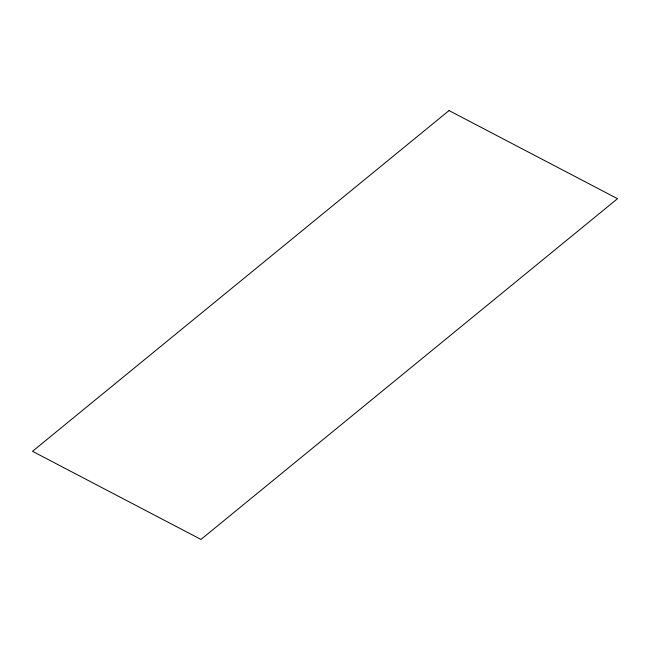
<?xml version="1.0" encoding="UTF-8"?>
<svg xmlns="http://www.w3.org/2000/svg" width="650" height="650" viewBox="0 0 650 650"><rect width="100%" height="100%" fill="white"/><g stroke="black" fill="none" stroke-linecap="round" stroke-linejoin="round"><path stroke-width="0.97" d="M449.028 110.565L32.5 451.311L200.972 539.435L617.5 198.689L449.028 110.565"/></g></svg>
